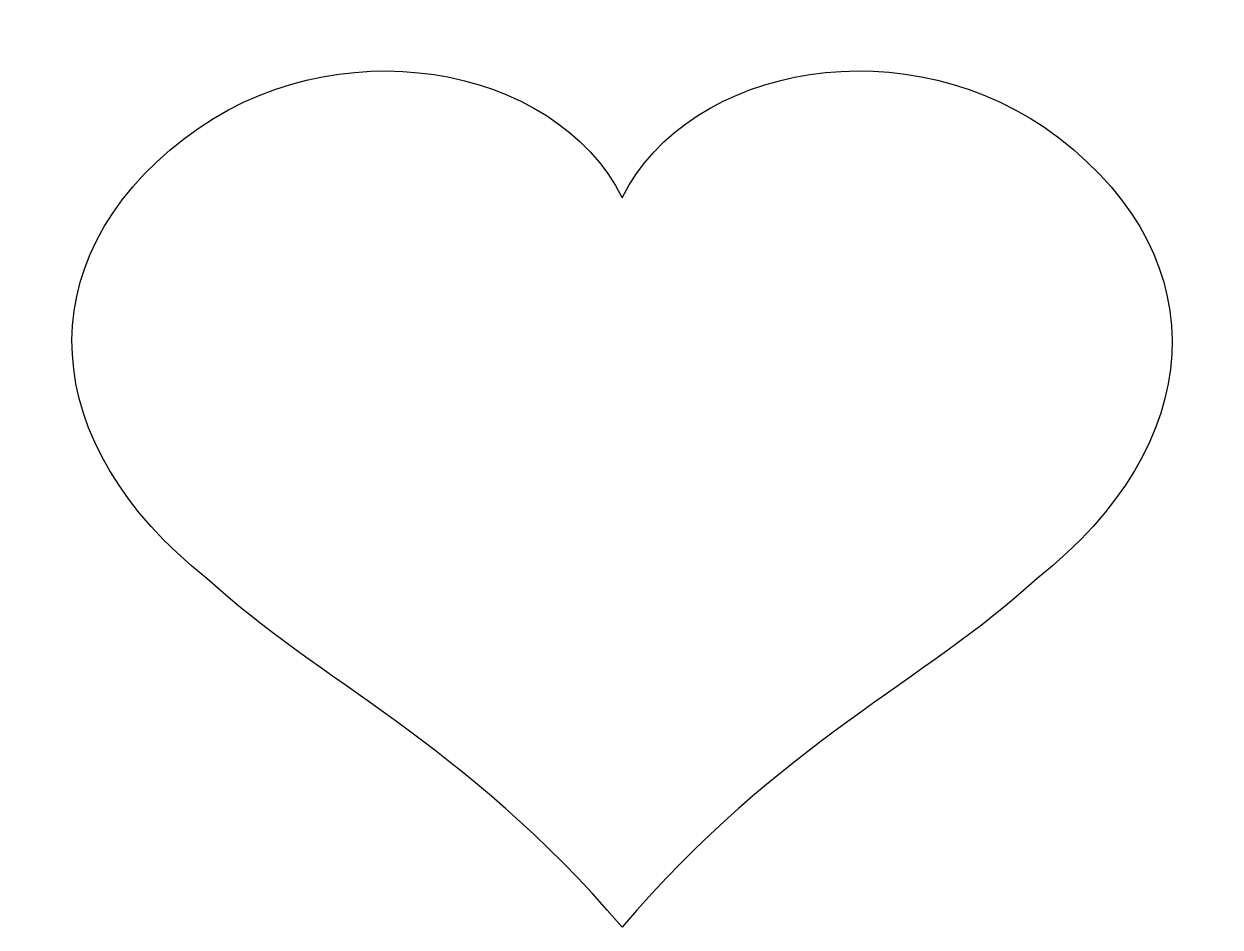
# Model space of a CAD drawing. Header units: centimetres. Extents: x -12.1 to 12.1, y -8.7 to 9.6.
import ezdxf

# ---------------------------------------------------------------- set-up
doc = ezdxf.new("R2010")
doc.units = ezdxf.units.CM
doc.header["$MEASUREMENT"] = 0
doc.layers.add('Camada 1', color=7, linetype='Continuous')

msp = doc.modelspace()

# ---------------------------------------------------------------- linework, layer by layer
at = {"layer": 'Camada 1'}
msp.add_open_spline([(0.00111, -8.65169), (3.21995, -4.89275), (6.14484, -3.68028), (8.38838, -1.60502), (8.38838, -1.60502), (11.79883, 1.08275), (12.08564, 4.80158), (8.82663, 7.29895), (8.82663, 7.29895), (5.82512, 9.60234), (1.35665, 8.80959), (0.00169, 6.08888), (0.00169, 6.08888), (-1.35686, 8.80959), (-5.82713, 9.60234), (-8.83375, 7.29597), (-8.83375, 7.29597), (-12.08704, 4.79978), (-11.79457, 1.08456), (-8.38769, -1.60504), (-8.38769, -1.60504), (-6.14505, -3.68149), (-3.21868, -4.89275), (0.00111, -8.65169)], degree=3, knots=[0, 0, 0, 0, 0.14285714, 0.14285714, 0.14285714, 0.14285714, 0.28571429, 0.28571429, 0.28571429, 0.28571429, 0.42857143, 0.42857143, 0.42857143, 0.42857143, 0.57142857, 0.57142857, 0.57142857, 0.57142857, 0.71428571, 0.71428571, 0.71428571, 0.71428571, 1, 1, 1, 1], dxfattribs=at)

doc.saveas('drawing.dxf')
